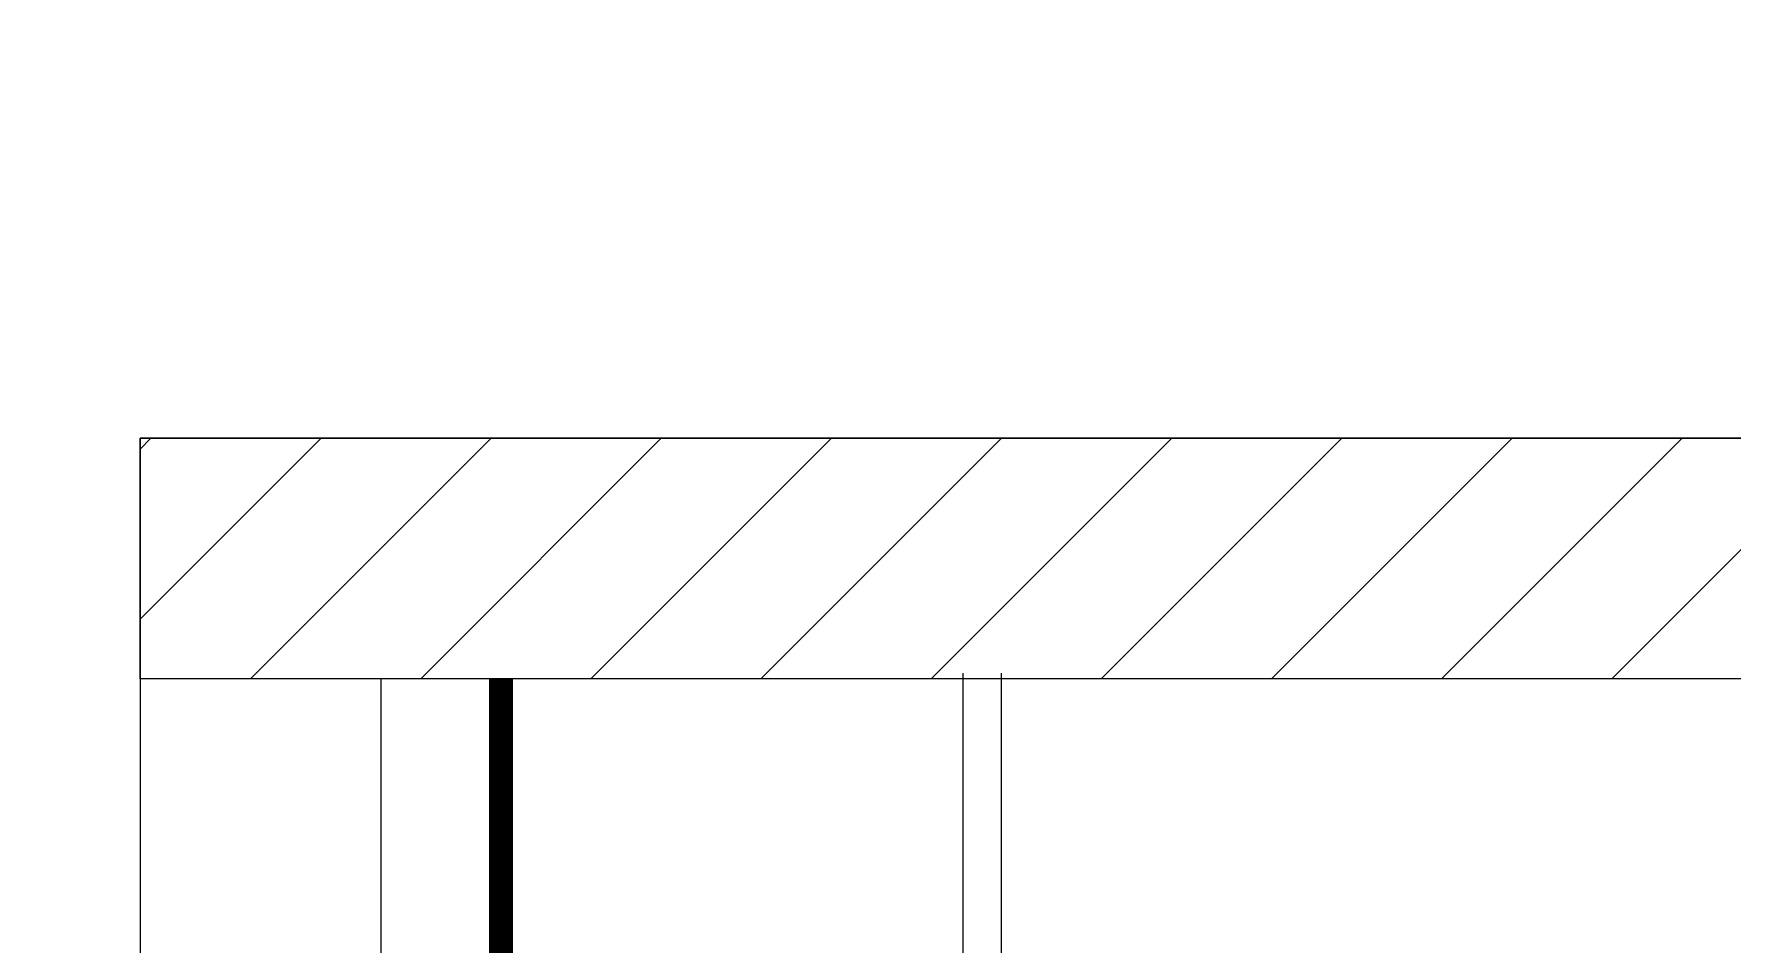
# Model space of a CAD drawing. Header units: millimetres. Extents: x -7413 to 64677, y 6112 to 38711.
# Drawn here: x 49078 to 49784, y 18536 to 18914 of the extents above; entities that cross this region are included whole.
import ezdxf

# ---------------------------------------------------------------- set-up
doc = ezdxf.new("R2010")
doc.units = ezdxf.units.MM
doc.header["$LTSCALE"] = 100
doc.linetypes.add('HID', pattern=[2.3, 1.5, -0.8])
for name, color, linetype in [('06-LIGHT', 4, 'Continuous'), ('CEIL-LIGHT', 7, 'Continuous'), ('F-HAT', 251, 'Continuous'), ('내부벽체선', 3, 'Continuous'), ('외곽선', 2, 'Continuous'), ('치수선', 1, 'Continuous'), ('해치', 8, 'Continuous')]:
    doc.layers.add(name, color=color, linetype=linetype)

# ---------------------------------------------------------------- blocks, each defined once
blk = doc.blocks.new('평면도')
at = {"layer": '외곽선'}
blk.add_lwpolyline([(20590.13, 14978.9), (20590.13, 16980.9), (19345.13, 16980.9), (19345.13, 15828.9), (19145.13, 15828.9), (19145.13, 17180.9), (21183.13, 17180.9), (21183.13, 16580.9), (22236.13, 16580.9), (22236.13, 20089.9), (21636.13, 20089.9), (21636.13, 20289.9), (22236.13, 20289.9), (22236.13, 21504.9), (21636.13, 21504.9), (21636.13, 21704.9)], dxfattribs=at)
blk = doc.blocks.new('천정도')
at = {"layer": 'F-HAT', "color": 251}
for p, q in [((76807.59, 18298.72), (76807.59, 18525.19)), ((76823.59, 18298.72), (76823.59, 18525.19))]:
    blk.add_line(p, q, dxfattribs=at)
at = {"layer": '내부벽체선'}
blk.add_lwpolyline([(76465.59, 18622.86), (78467.59, 18622.86), (78467.59, 18522.86), (76465.59, 18522.86), (76465.59, 18622.86)], dxfattribs=at)
at = {"layer": '해치', "color": 251, "linetype": 'Continuous'}
for p, q in [((76465.59, 18618.38), (76470.07, 18622.86)), ((76465.59, 18547.67), (76540.78, 18622.86)), ((76575.34, 18586.71), (76611.49, 18622.86)), ((76582.2, 18522.86), (76682.2, 18622.86)), ((76652.91, 18522.86), (76752.91, 18622.86)), ((76723.62, 18522.86), (76823.62, 18622.86)), ((76794.33, 18522.86), (76894.33, 18622.86)), ((76865.04, 18522.86), (76965.04, 18622.86)), ((76935.75, 18522.86), (77035.75, 18622.86)), ((77006.47, 18522.86), (77106.47, 18622.86)), ((77077.18, 18522.86), (77177.18, 18622.86)), ((76511.49, 18522.86), (76575.34, 18586.71))]:
    blk.add_line(p, q, dxfattribs=at)
at = {"layer": '치수선', "rotation": 90}
blk.add_blockref('평면도', (93446.49, -1967.27), dxfattribs=at)

msp = doc.modelspace()

# ---------------------------------------------------------------- linework, layer by layer
at = {"layer": '06-LIGHT', "color": 10, "linetype": 'HID', "const_width": 10}
msp.add_lwpolyline([(49272.48, 18646.09), (49272.48, 17501.09)], dxfattribs=at)
at = {"layer": 'CEIL-LIGHT'}
msp.add_lwpolyline([(49222.48, 18646.09), (49222.48, 17501.09)], dxfattribs=at)

# ---------------------------------------------------------------- block references
at = {"layer": '내부벽체선'}
msp.add_blockref('천정도', (-27343.11, 123.23), dxfattribs=at)

doc.saveas('drawing.dxf')
